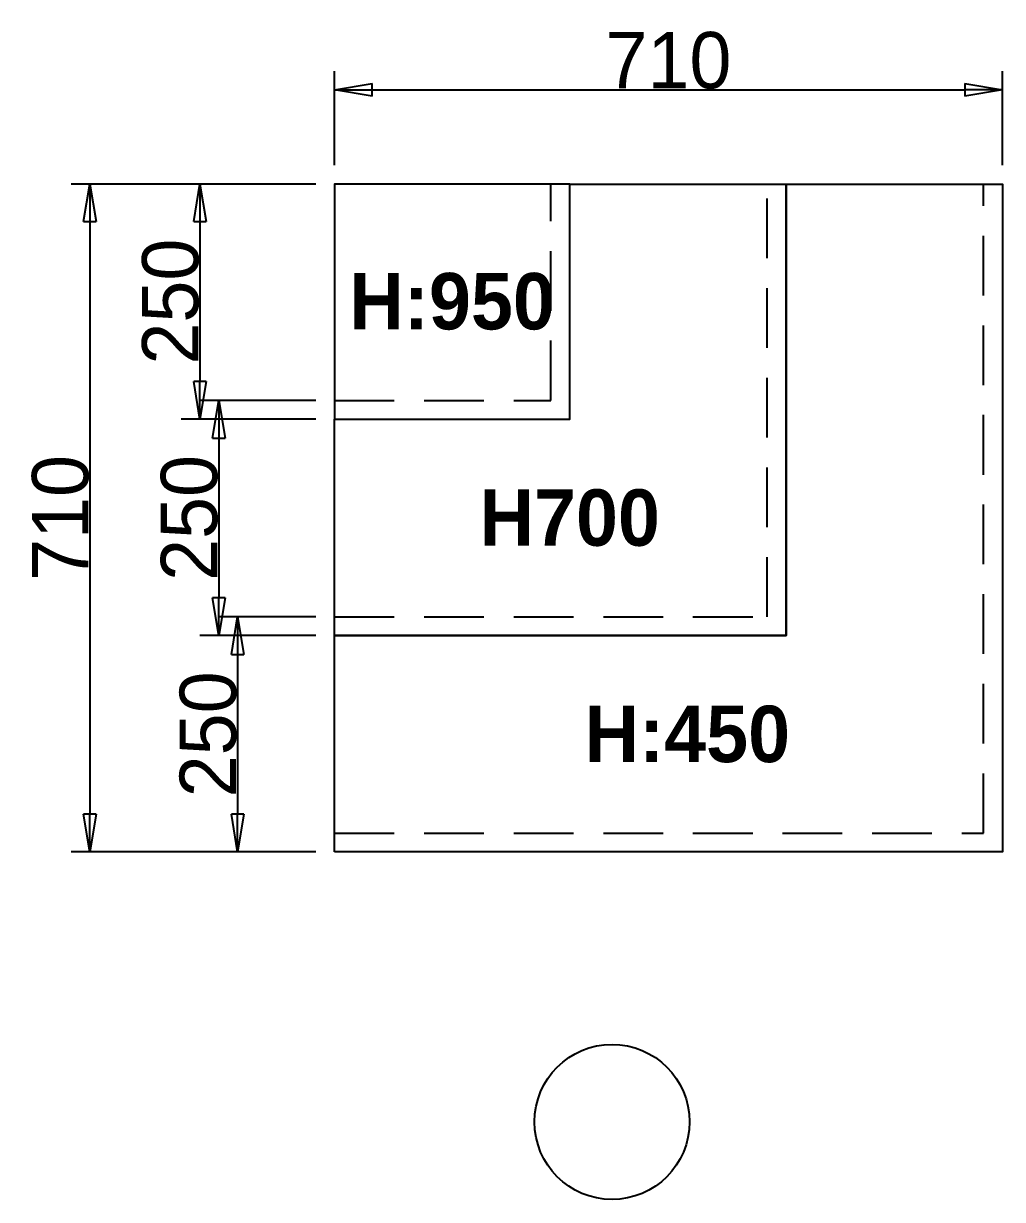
# Model space of a CAD drawing. Header units: millimetres. Extents: x -61063 to 17762, y -100319 to 2880.
# Drawn here: x -51063 to -50023, y -71031 to -69781 of the extents above; entities that cross this region are included whole.
import ezdxf

# ---------------------------------------------------------------- set-up
doc = ezdxf.new("R2010")
doc.units = ezdxf.units.MM
doc.header["$PDMODE"] = 35
doc.header["$PDSIZE"] = 5
doc.linetypes.add('DASHED2', pattern=[9.525, 6.35, -3.175])
doc.layers.add('Cotas bloques dinámicos PM espacio', color=10, linetype='Continuous')
doc.layers.add('Linea Capa Color 0000 JB', color=7, linetype='Continuous')
doc.styles.add('Jordi Ava', font='Avant Garde MEdium BT.ttf')
doc.dimstyles.new('Jordi Ava 2015', dxfattribs={"dimtxt": 60, "dimasz": 40, "dimexe": 20, "dimexo": 20, "dimgap": 0.09, "dimtad": 1, "dimdec": 0, "dimzin": 0, "dimdsep": 46, "dimtxsty": 'Jordi Ava', "dimblk": 'CLOSED', "dimcen": 1.5, "dimclrd": 7, "dimclre": 7, "dimclrt": 256, "dimadec": 0, "dimazin": 0, "dimtfac": 0.05, "dimtdec": 0, "dimtofl": 0, "dimtmove": 0, "dimatfit": 3, "dimldrblk": 'CLOSED', "dimfxl": 90, "dimtolj": 1, "dimtzin": 0, "dimlwd": -1, "dimlwe": -1, "dimarcsym": 0})

# ---------------------------------------------------------------- blocks, each defined once
blk = doc.blocks.new('_Closed')
at = {"color": 0, "linetype": 'ByBlock', "lineweight": -2}
for p, q in [((-1, 0.167), (0, 0)), ((-1, 0.167), (-1, -0.167)), ((0, 0), (-1, -0.167)), ((0, 0), (-1, 0))]:
    blk.add_line(p, q, dxfattribs=at)
blk = doc.blocks.new('*D3148')
at = {"layer": 'Cotas bloques dinámicos PM espacio', "color": 7, "ltscale": 10, "transparency": 16777216}
for p, q in [((187513.3, 28890.7), (187513.3, 28990.7)), ((188223.3, 28890.7), (188223.3, 28990.7)), ((187553.3, 28970.7), (188183.3, 28970.7))]:
    blk.add_line(p, q, dxfattribs=at)
at = {"layer": 'Defpoints', "color": 0, "ltscale": 10, "transparency": 16777216}
for p in [(188223.3, 28970.7), (187513.3, 28870.7), (188223.3, 28870.7)]:
    blk.add_point(p, dxfattribs=at)
at = {"layer": 'Cotas bloques dinámicos PM espacio', "color": 7, "ltscale": 10, "transparency": 16777216, "xscale": 40, "yscale": 40, "zscale": 40, "rotation": 180}
blk.add_blockref('_Closed', (187513.3, 28970.7), dxfattribs=at)
at = {"layer": 'Cotas bloques dinámicos PM espacio', "color": 7, "ltscale": 10, "transparency": 16777216, "xscale": 40, "yscale": 40, "zscale": 40}
blk.add_blockref('_Closed', (188223.3, 28970.7), dxfattribs=at)
at = {"layer": 'Cotas bloques dinámicos PM espacio', "ltscale": 10, "transparency": 16777216, "insert": (187868.3, 29001.9), "char_height": 60, "attachment_point": 5, "style": 'Jordi Ava'}
blk.add_mtext('\\A1;710', dxfattribs=at)
blk = doc.blocks.new('*D3149')
at = {"layer": 'Cotas bloques dinámicos PM espacio', "color": 7, "ltscale": 10, "transparency": 16777216}
for p, q in [((187493.3, 28870.7), (187233.3, 28870.7)), ((187253.3, 28830.7), (187253.3, 28200.7)), ((187493.3, 28160.7), (187233.3, 28160.7))]:
    blk.add_line(p, q, dxfattribs=at)
at = {"layer": 'Defpoints', "color": 0, "ltscale": 10, "transparency": 16777216}
for p in [(187513.3, 28870.7), (187253.3, 28160.7), (187513.3, 28160.7)]:
    blk.add_point(p, dxfattribs=at)
at = {"layer": 'Cotas bloques dinámicos PM espacio', "color": 7, "ltscale": 10, "transparency": 16777216, "xscale": 40, "yscale": 40, "zscale": 40}
for p, rotation in [((187253.3, 28870.7), 90), ((187253.3, 28160.7), 270)]:
    blk.add_blockref('_Closed', p, dxfattribs=dict(at, rotation=rotation))
at = {"layer": 'Cotas bloques dinámicos PM espacio', "ltscale": 10, "transparency": 16777216, "insert": (187222.1, 28515.7), "char_height": 60, "attachment_point": 5, "rotation": 90, "style": 'Jordi Ava'}
blk.add_mtext('\\A1;710', dxfattribs=at)
blk = doc.blocks.new('*D3150')
at = {"layer": 'Cotas bloques dinámicos PM espacio', "color": 7, "ltscale": 10, "transparency": 16777216}
for p, q in [((187493.3, 28640.7), (187370.3, 28640.7)), ((187390.3, 28600.7), (187390.3, 28430.7)), ((187493.3, 28390.7), (187370.3, 28390.7))]:
    blk.add_line(p, q, dxfattribs=at)
at = {"layer": 'Defpoints', "color": 0, "ltscale": 10, "transparency": 16777216}
for p in [(187513.3, 28640.7), (187390.3, 28390.7), (187513.3, 28390.7)]:
    blk.add_point(p, dxfattribs=at)
at = {"layer": 'Cotas bloques dinámicos PM espacio', "color": 7, "ltscale": 10, "transparency": 16777216, "xscale": 40, "yscale": 40, "zscale": 40}
for p, rotation in [((187390.3, 28640.7), 90), ((187390.3, 28390.7), 270)]:
    blk.add_blockref('_Closed', p, dxfattribs=dict(at, rotation=rotation))
at = {"layer": 'Cotas bloques dinámicos PM espacio', "ltscale": 10, "transparency": 16777216, "insert": (187359.1, 28515.7), "char_height": 60, "attachment_point": 5, "rotation": 90, "style": 'Jordi Ava'}
blk.add_mtext('\\A1;250', dxfattribs=at)
blk = doc.blocks.new('*D3151')
at = {"layer": 'Cotas bloques dinámicos PM espacio', "color": 7, "ltscale": 10, "transparency": 16777216}
for p, q in [((187493.3, 28410.7), (187390.3, 28410.7)), ((187410.3, 28370.7), (187410.3, 28200.7)), ((187493.3, 28160.7), (187390.3, 28160.7))]:
    blk.add_line(p, q, dxfattribs=at)
at = {"layer": 'Defpoints', "color": 0, "ltscale": 10, "transparency": 16777216}
for p in [(187513.3, 28410.7), (187410.3, 28160.7), (187513.3, 28160.7)]:
    blk.add_point(p, dxfattribs=at)
at = {"layer": 'Cotas bloques dinámicos PM espacio', "color": 7, "ltscale": 10, "transparency": 16777216, "xscale": 40, "yscale": 40, "zscale": 40}
for p, rotation in [((187410.3, 28410.7), 90), ((187410.3, 28160.7), 270)]:
    blk.add_blockref('_Closed', p, dxfattribs=dict(at, rotation=rotation))
at = {"layer": 'Cotas bloques dinámicos PM espacio', "ltscale": 10, "transparency": 16777216, "insert": (187379.1, 28285.7), "char_height": 60, "attachment_point": 5, "rotation": 90, "style": 'Jordi Ava'}
blk.add_mtext('\\A1;250', dxfattribs=at)
blk = doc.blocks.new('*D3152')
at = {"layer": 'Cotas bloques dinámicos PM espacio', "color": 7, "ltscale": 10, "transparency": 16777216}
for p, q in [((187493.3, 28870.7), (187350.3, 28870.7)), ((187370.3, 28830.7), (187370.3, 28660.7)), ((187493.3, 28620.7), (187350.3, 28620.7))]:
    blk.add_line(p, q, dxfattribs=at)
at = {"layer": 'Defpoints', "color": 0, "ltscale": 10, "transparency": 16777216}
for p in [(187513.3, 28870.7), (187370.3, 28620.7), (187513.3, 28620.7)]:
    blk.add_point(p, dxfattribs=at)
at = {"layer": 'Cotas bloques dinámicos PM espacio', "color": 7, "ltscale": 10, "transparency": 16777216, "xscale": 40, "yscale": 40, "zscale": 40}
for p, rotation in [((187370.3, 28870.7), 90), ((187370.3, 28620.7), 270)]:
    blk.add_blockref('_Closed', p, dxfattribs=dict(at, rotation=rotation))
at = {"layer": 'Cotas bloques dinámicos PM espacio', "ltscale": 10, "transparency": 16777216, "insert": (187339.1, 28745.7), "char_height": 60, "attachment_point": 5, "rotation": 90, "style": 'Jordi Ava'}
blk.add_mtext('\\A1;250', dxfattribs=at)
blk = doc.blocks.new('PM202311291114')
at = {"layer": 'Cotas bloques dinámicos PM espacio', "ltscale": 10}
blk.add_circle((295, -997), 82.4, dxfattribs=at)
at = {"layer": 'Linea Capa Color 0000 JB', "ltscale": 50}
for points in [[(0, -250), (250, -250), (250, 0), (0, 0)], [(0, -480), (0, -250), (250, -250), (250, 0), (480, 0), (480, -480)], [(0, -710), (0, -480), (480, -480), (480, 0), (710, 0), (710, -710)]]:
    blk.add_lwpolyline(points, close=True, dxfattribs=at)
at = {"layer": 'Linea Capa Color 0000 JB', "linetype": 'DASHED2', "ltscale": 10}
for points in [[(0, -460), (460, -460), (460, 0)], [(0, -230), (230, -230), (230, 0)], [(0, -690), (690, -690), (690, 0)]]:
    blk.add_lwpolyline(points, dxfattribs=at)
at = {"layer": 'Cotas bloques dinámicos PM espacio', "ltscale": 10, "char_height": 60, "attachment_point": 5, "style": 'Jordi Ava'}
for s, insert, width in [('{\\fCityBlueprint|b1|i0|c2|p2;H:950}', (125, -125), 250), ('{\\fCityBlueprint|b1|i0|c2|p2;H700}', (250, -355), 500), ('{\\fCityBlueprint|b1|i0|c2|p2;H:450}', (375, -585), 750)]:
    blk.add_mtext(s, dxfattribs=dict(at, insert=insert, width=width))
at = {"layer": 'Cotas bloques dinámicos PM espacio', "ltscale": 10}
dim = blk.add_linear_dim(base=(710, 100), p1=(0, 0), p2=(710, 0), dimstyle='Jordi Ava 2015', dxfattribs=at)
dim.commit()
dim.dimension.update_dxf_attribs({"geometry": '*D3148', "text_midpoint": (355, 131.2), "insert": (-187513.3, -28870.7)})
for base, p1, p2, picture, middle in [((-260, -710), (0, 0), (0, -710), '*D3149', (-291.2, -355)), ((-143, -250), (0, 0), (0, -250), '*D3152', (-174.3, -125)), ((-123, -480), (0, -230), (0, -480), '*D3150', (-154.3, -355)), ((-103, -710), (0, -460), (0, -710), '*D3151', (-134.3, -585))]:
    dim = blk.add_linear_dim(base=base, p1=p1, p2=p2, angle=90, dimstyle='Jordi Ava 2015', dxfattribs=at)
    dim.commit()
    dim.dimension.update_dxf_attribs({"geometry": picture, "text_midpoint": middle, "insert": (-187513.3, -28870.7)})
blk = doc.blocks.new('*U8835')
at = {"layer": 'Linea Capa Color 0000 JB'}
blk.add_blockref('PM202311291114', (0, 0), dxfattribs=at)

msp = doc.modelspace()

# ---------------------------------------------------------------- block references
at = {"layer": 'Linea Capa Color 0000 JB'}
msp.add_blockref('*U8835', (-50732.7, -69951.9), dxfattribs=at)

doc.saveas('drawing.dxf')
